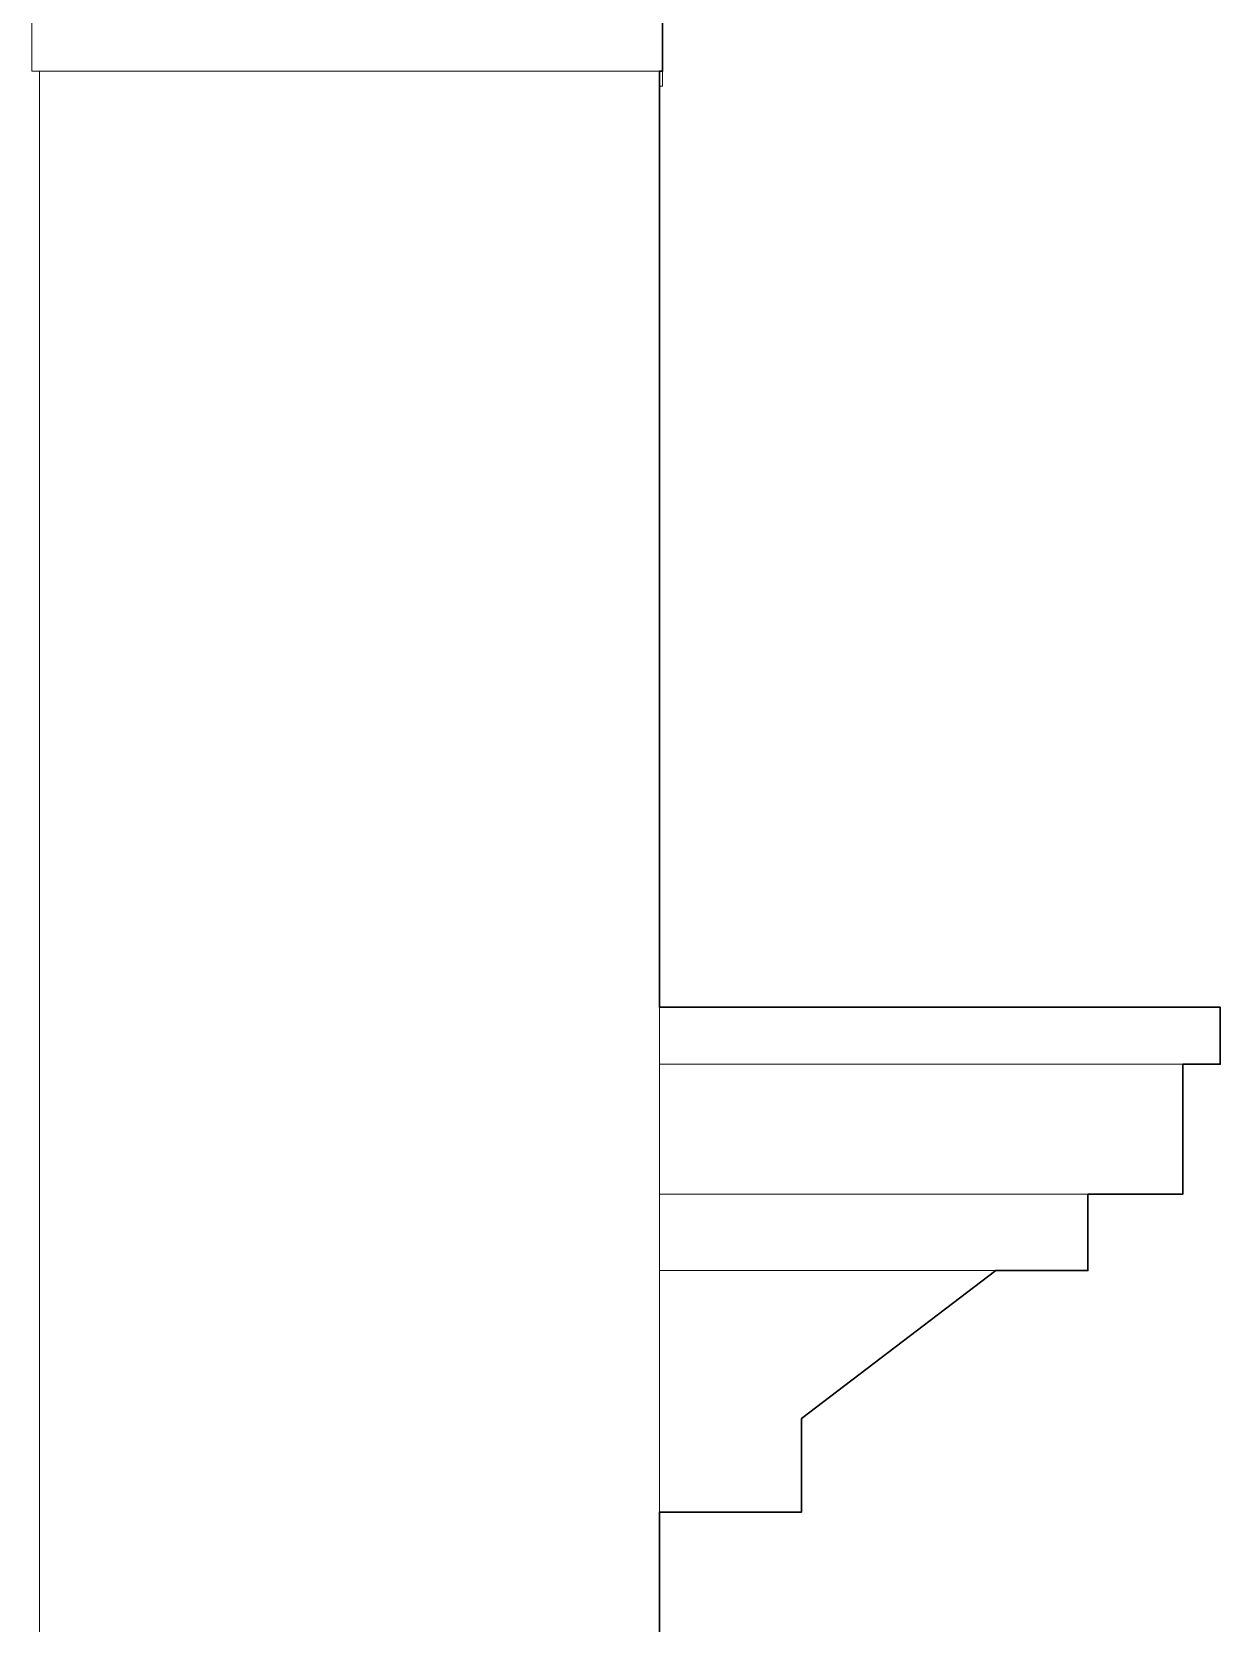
# Model space of a CAD drawing. Header units: millimetres. Extents: x -667 to -468, y -723 to -475.
# Drawn here: x -609.348 to -608.712, y -488.855 to -488.004 of the extents above; entities that cross this region are included whole.
import ezdxf

# ---------------------------------------------------------------- set-up
doc = ezdxf.new("R2010")
doc.units = ezdxf.units.MM
doc.layers.get('0').update_dxf_attribs({"lineweight": 9})
doc.layers.add('dinding', color=36, linetype='Continuous', lineweight=9)

msp = doc.modelspace()

# ---------------------------------------------------------------- linework, layer by layer
at = {"lineweight": 30}
msp.add_lwpolyline([(-609.01012, -487.98493), (-609.01012, -488.02493), (-609.01176, -488.02493), (-609.01176, -488.52548), (-608.71176, -488.52548), (-608.71176, -488.55602), (-608.73176, -488.55602), (-608.73176, -488.62548), (-608.78249, -488.62548), (-608.78249, -488.66636), (-608.83176, -488.66636), (-608.93579, -488.74548), (-608.93579, -488.79548), (-609.01176, -488.79548), (-609.01176, -490.24493)], dxfattribs=at)
at = {"layer": 'dinding'}
for p, q in [((-609.34755, -487.98493), (-609.34755, -488.02493)), ((-609.01012, -488.02493), (-609.01012, -487.98657)), ((-609.34347, -488.02493), (-609.34755, -488.02493)), ((-609.34347, -488.02493), (-609.01176, -488.02493)), ((-609.34347, -491.04493), (-609.34347, -488.02493)), ((-609.01176, -488.02493), (-609.01012, -488.02493)), ((-609.01176, -488.03293), (-609.01176, -488.02493)), ((-609.01012, -488.02493), (-609.01012, -488.03293)), ((-609.01176, -488.03293), (-609.01012, -488.03293)), ((-609.01176, -488.49493), (-609.01176, -488.03293)), ((-609.01176, -488.52548), (-609.01176, -488.49493)), ((-609.01176, -488.55602), (-609.01176, -488.52548)), ((-609.01176, -488.52548), (-608.81176, -488.52548)), ((-608.81176, -488.52548), (-608.71176, -488.52548)), ((-608.71176, -488.55602), (-608.71176, -488.52548)), ((-608.73176, -488.55602), (-609.01176, -488.55602)), ((-609.01176, -488.62548), (-609.01176, -488.55602)), ((-608.73176, -488.62548), (-608.73176, -488.55602)), ((-608.71176, -488.55602), (-608.73176, -488.55602)), ((-609.01176, -488.66636), (-609.01176, -488.62548)), ((-609.01176, -488.62548), (-608.78249, -488.62548)), ((-608.78249, -488.62548), (-608.78249, -488.66636)), ((-608.78249, -488.62548), (-608.73176, -488.62548)), ((-608.83176, -488.66636), (-609.01176, -488.66636)), ((-609.01176, -488.79548), (-609.01176, -488.66636)), ((-608.93579, -488.74548), (-608.83176, -488.66636)), ((-608.78249, -488.66636), (-608.83176, -488.66636)), ((-608.93579, -488.74548), (-608.93579, -488.79548)), ((-609.01176, -488.79548), (-608.93579, -488.79548)), ((-609.01176, -490.24493), (-609.01176, -488.79548))]:
    msp.add_line(p, q, dxfattribs=at)

doc.saveas('drawing.dxf')
